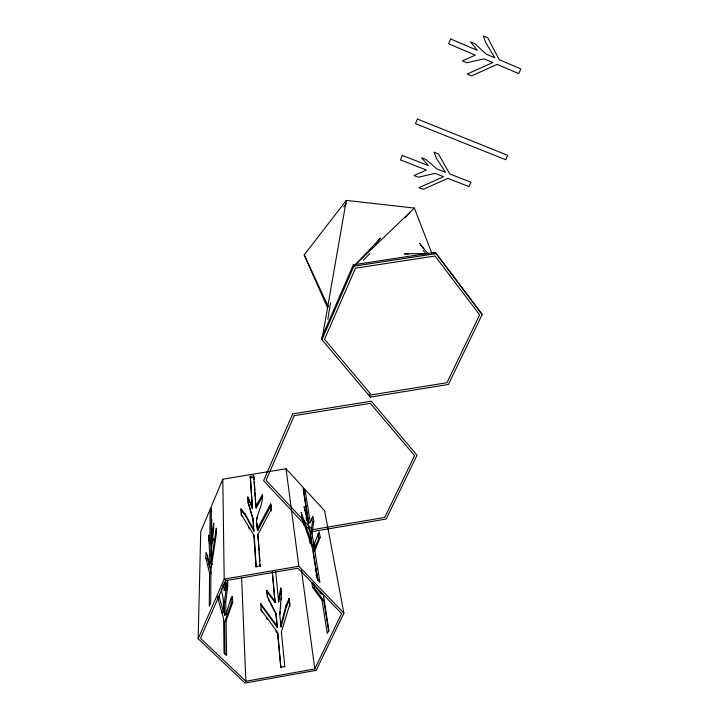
<?xml version="1.0" encoding="UTF-8"?>
<svg xmlns="http://www.w3.org/2000/svg" width="719" height="719" viewBox="0 0 719 719"><rect width="100%" height="100%" fill="white"/><g stroke="black" fill="none" stroke-linecap="round" stroke-linejoin="round"><path stroke-width="1.08" d="M211.745 519.352L211.602 543.888L209.831 543.393L210.119 511.074L211.341 508.171L211.125 540.364L212.896 540.859L212.905 538.63M212.806 564.397L210.973 563.903L216.32 528.177L216.329 533.804L210.928 570.068L210.712 602.819L209.283 606.09L209.571 573.214L205.895 558.259L205.976 552.453L207.189 555.221L209.624 567.021L211.458 567.516L211.485 563.139M323.424 594.874L328.799 630.204L327.28 633.358L321.968 600.059L312.567 587.342L311.839 582.408M210.973 563.903L211.053 551.913L213.732 528.717L213.741 523.243L211.125 540.364M209.624 567.021L209.732 554.987L208.672 535.206L209.831 543.393M210.937 571.776L207.665 558.744L207.701 555.841M198.165 638.715L200.736 531.611L222.809 479.196L286.036 468.743L324.602 510.751L343.907 613.163L316.189 670.333L245.035 683.05L198.165 638.715L224.193 579.065L222.809 479.196M280.077 611.797L279.844 614.206L281.345 593.894L280.769 588.043L278.397 600.464L278.684 601.938L281.048 589.499L280.769 588.043M280.419 608.202L280.752 604.652M281.201 599.97L281.417 597.66M226.323 583.091L226.386 586.992L224.337 602.873L224.508 615.545L225.946 614.475L225.748 601.812L227.77 585.967L227.653 580.125L225.559 589.616L224.166 590.659L224.067 582.956M212.896 540.859L213.219 538.684M311.695 518.291L312.406 522.578L310.554 534.361L312.388 545.937L313.879 544.822L312.019 533.264L313.817 521.518L312.927 516.17L310.231 522.129L308.802 523.207L303.885 492.093L305.242 491.068L303.094 488.74L307.975 519.711L306.537 520.781M327.828 319.407L330.56 302.852M431.724 252.989L414.342 208.061L346.297 200.412L321.968 339.674L370.348 397.077L448.386 384.476L482.17 314.491L435.274 252.306L353.326 264.817L321.546 338.065L321.968 339.674L353.883 266.174L380.513 238.097L375.534 244.181M224.166 590.659L224.84 587.648M286.126 605.29L280.752 625.422L281.048 626.932L286.414 606.773L289.326 600.086L289.038 598.612L286.126 605.29L286.414 606.773M284.841 666.998L281.363 631.956L289.703 604.661L289.038 598.612M225.946 614.475L230.332 600.266L232.507 596.473L232.668 602.558L226.054 620.982L226.593 655.485L224.031 653.05L223.609 618.619L217.435 596.752M224.508 615.545L225.074 613.72M257.429 528.825L270.659 503.938L270.973 505.538L257.762 530.469C252.63 517.752 263.792 506.913 262.372 494.618L255.847 506.419L256.171 508.018L262.687 496.2L262.372 494.618M225.038 654.38L224.598 622.07L231.266 603.601L231.15 598.523M310.042 543.447L311.534 542.342L301.171 512.404L301.971 517.851L312.468 548.273L317.43 579.748L319.901 582.327L314.832 550.772L320.162 537.336L319.2 531.763L313.879 544.822M317.798 580.224L313.322 551.895L318.724 538.414L320.162 537.336M312.388 545.937L312.909 544.66M308.802 523.207L309.143 522.443M314.796 668.94L341.597 613.568L297.963 568.19L225.739 580.601L200.511 638.301L245.862 681.261L314.796 668.94L301.459 570.032M241 508.899L241.332 510.508L245.332 515.361L253.915 531.125L253.573 529.472L244.999 513.743L241 508.899L241.251 514.373L253.951 535.358L255.955 566.608L260.044 565.907L257.842 534.702L271.18 509.349L270.659 503.938M327.63 307.993L304.218 254.921L346.297 200.412M343.736 206.82L346.45 203.306M363.356 260.17L369.656 253.78M405.085 217.794L409.812 213.004M353.326 264.817L353.883 266.174L414.342 208.061M304.272 520.313L302.816 521.401L302.429 520.403M221.838 588.367L223.232 587.324L223.205 585.131M226.386 586.992L227.77 585.967M312.406 522.578L313.817 521.518M310.554 534.361L312.019 533.264M231.123 597.516L232.507 596.473M224.337 602.873L225.748 601.812M231.266 603.601L232.668 602.558M221.227 589.427L223.375 599.493L223.537 612.121L222.09 613.199L222.072 611.087M313.322 551.895L314.832 550.772M224.598 622.07L226.054 620.982M284.625 666.549L280.725 667.241L277.651 632.603L261.033 609.658L262.345 612.525M224.193 579.065L298.861 566.248L343.907 613.163M252.135 507.039L247.821 497.045L252.459 508.639L250.176 476.364L253.681 475.789L254.149 479.519M252.459 508.639L250.482 477.901L253.987 477.326M353.883 266.174L436.163 253.609L482.17 314.491M428.434 253.636L404.15 253.744L408.23 254.274M433.952 253.618L436.163 253.609L435.274 252.306M321.968 600.059L323.721 600.527L328.772 631.686M209.571 573.214L211.422 573.717M313.232 583.477L320.971 593.768L322.705 594.245L321.797 593.04M209.732 554.987L211.53 555.481L210.496 542.98M205.895 558.259L207.665 558.744M312.567 587.342L314.257 587.8L323.721 600.527M208.609 540.76L210.352 541.245M210.119 511.074L211.79 511.551M427.913 253.627L419.572 243.256L423.473 248.702M423.23 250.5L425.091 252.809M316.001 568.352L316.854 569.412M266.812 590.452L274.847 601.084L275.134 602.558L267.108 591.908L266.812 590.452L267.567 597.795L267.108 591.908M312.666 582.723L313.089 583.289M260.62 603.556L277.067 626.069L277.372 627.579L260.925 605.021L260.62 603.556L261.339 611.141M266.407 618.142L267.432 619.562M275.808 631.165L276.878 632.639M248.612 527.62L249.412 528.941M253.465 535.655L254.292 537.021L256.234 567.21M267.27 596.33L275.934 613.343L277.372 627.579M268.627 599.88L269.688 601.974M270.766 604.077L272.384 607.267M272.932 608.337L274.577 611.572M275.125 612.66L276.231 614.835M315.183 570.293L315.515 571.012M316.198 572.441L317.564 575.344M315.884 574.876L316.234 575.604M317.268 577.815L318.31 580.044M304.218 254.921L328.304 306.707M368.937 394.03L370.348 397.077L369.755 395.288M301.656 518.417L302.043 519.406M303.256 522.749L304.146 525.445M247.821 497.045L248.118 502.302L253.169 519.666L253.915 531.125M248.118 502.302L251.075 512.656M251.371 513.645L252.567 517.644M252.872 518.651L253.169 519.666M307.975 519.711L304.065 506.607L309.718 530.811L311.534 542.342M222.629 585.257L223.232 587.324M218.918 595.889L223.537 612.121M211.143 566.006L211.458 567.516M241.251 514.373L241.584 515.99L241.332 510.508M244.999 513.743L245.332 515.361M253.951 535.358L254.292 537.021M256.62 517.41L256.953 519.028M257.842 534.702L258.498 540.823M277.651 632.603L280.949 667.699M250.176 476.364L250.482 477.901M281.363 631.956L281.668 633.475M271.18 509.349L271.494 510.966M317.933 533.759L318.724 538.414M314.607 542.791L315.317 547.168M314.374 542.8L315.264 548.291M305.242 491.068L310.231 522.129M313.116 544.535L314.167 551.122M320.647 591.737L320.971 593.768M306.024 517.464L306.366 519.675M309.556 540.302L309.88 542.405M313.655 583.855L314.257 587.8M211.071 540.257L211.602 543.888M286.036 468.743L298.861 566.248M289.326 600.086L289.991 606.144M281.048 589.499L281.444 593.4M270.973 505.538L271.396 509.879M275.683 571.74L278.684 601.938M279.547 612.714L281.048 626.932M272.375 571.533L275.134 602.558M272.285 572.324L274.847 601.084M275.934 613.343L277.067 626.069M254.301 481.712L254.921 490.475M255.083 492.668L255.622 500.343M255.775 502.536L256.171 508.018M257.24 523.189L257.762 530.469M258.651 543.061L259.208 550.88M259.37 553.109L259.918 560.928M260.161 564.28L260.314 566.509M253.681 475.789L255.847 506.419M252.845 518.039L253.573 529.472M248.136 498.626L248.441 503.893M241.638 577.887L245.862 681.261M225.407 579.73L225.559 589.616M402.307 155.412L400.447 159.897L426.448 170.026L414.072 175.544L418.386 177.207L435.04 173.369L443.596 176.694L418.952 187.677L423.239 189.322L447.856 178.357L469.022 186.598L470.945 182.231L449.761 173.953L438.347 153.875L434.024 152.176L436.442 158.351L445.492 172.281L436.936 168.938L425.909 159.429L421.586 157.731L428.335 165.577L402.307 155.412M417.406 119.048L415.501 123.641L505.646 159.726L507.632 155.295L417.406 119.048M450.651 38.988L448.647 43.805L475.25 55.102L462.407 60.89L466.82 62.742L484.04 58.841L492.785 62.553L467.206 74.039L471.592 75.881L497.135 64.404L518.776 73.59L520.835 68.898L499.184 59.677L487.797 37.846L483.384 35.95L485.756 42.655L494.825 57.817L486.071 54.087L474.891 43.67L470.469 41.774L477.272 50.339L450.651 38.988M355.483 268.169L324.548 339.269L371.355 394.884L446.966 382.688L479.636 314.886L435.058 256.009L355.483 268.169M292.66 413.892L263.585 480.678L311.345 531.727L386.166 519.028L417.011 455.244L371.363 401.166L292.66 413.892M294.233 415.663L266.066 480.265L312.262 529.723L384.746 517.437L414.584 455.648L370.357 403.341L294.233 415.663"/></g></svg>
